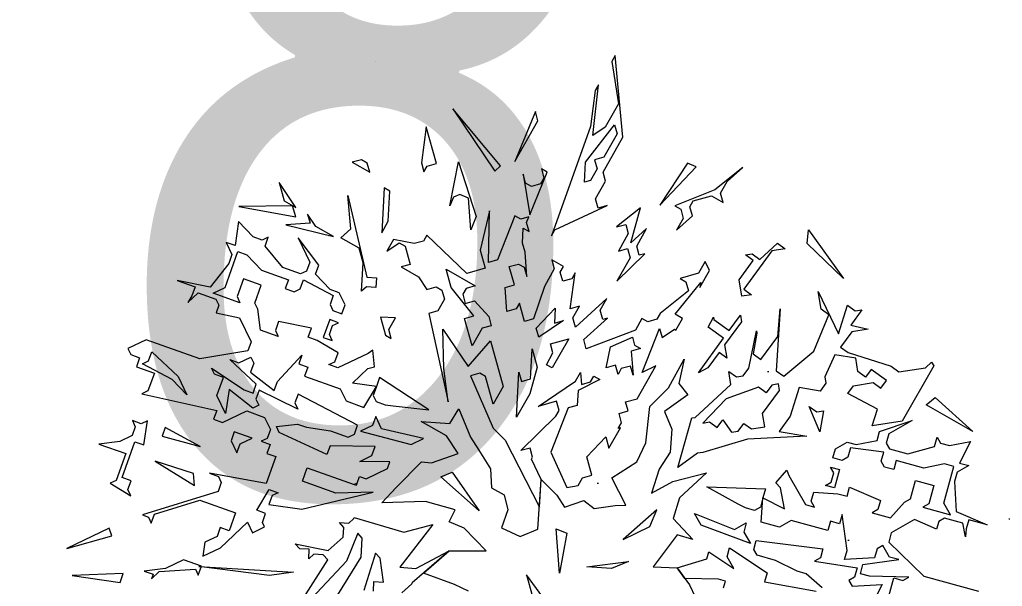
# Model space of a CAD drawing. Header units: millimetres. Extents: x -38151500 to -28914887, y -20564105 to -20349562.
# Drawn here: x -32291622 to -32290412, y -20502552 to -20501854 of the extents above; entities that cross this region are included whole.
import ezdxf
from ezdxf.xclip import XClip

# ---------------------------------------------------------------- set-up
doc = ezdxf.new("R2010")
doc.units = ezdxf.units.MM
doc.header["$MEASUREMENT"] = 0
doc.header["$XCLIPFRAME"] = 0
doc.layers.add('!!! ПОДОСНОВА', color=7, linetype='Continuous')
for name, color, linetype, lineweight in [('Новый_ГП_озеленение_газон_Ном._пера__74', 74, 'Continuous', 20), ('Новый_ГП_озеленение_кустарники_Ном._пера__10', 75, 'Continuous', 5), ('Чертеж_1_Новофедоровское_снт 28_07$0$tp_отметки_новые_Ном._пера__253', 252, 'Continuous', 18)]:
    doc.layers.add(name, color=color, linetype=linetype, lineweight=lineweight)
doc.styles.add('РЎР“Р•РќР•Р\xa0РР\xa0_РЎРўРР›Р¬_1', font='arial.ttf', dxfattribs={"width": 0.75})
pattern_1 = [(37.5, (5813926.6, -7295.8), (-24.0004694, 734.119856), [0, -579.12, 0, -647.7, 0, -619.125]), (7.5, (5813926.6, -7295.8), (674.284925, 1075.23765), [0, -312.42, 0, -521.97, 0, -200.025]), (327.5, (5813458, -7295.8), (1186.488555, 2.155777), [0, -190.5, 0, -685.8, 0, -895.35]), (317.5, (5813458, -7295.8), (1145.334679, 334.393985), [0, -95.25, 0, -449.58, 0, -514.35])]

# ---------------------------------------------------------------- blocks, each defined once
blk = doc.blocks.new('Чертеж_5_1', base_point=(5813926.6, -7295.8))
at = {"layer": 'Чертеж_1_Новофедоровское_снт 28_07$0$tp_отметки_новые_Ном._пера__253', "color": 252, "linetype": 'Continuous', "lineweight": 18, "insert": (-32294114.7, -20502450.9), "char_height": 999.996, "attachment_point": 7, "style": 'РЎР“Р•РќР•Р\xa0РР\xa0_РЎРўРР›Р¬_1'}
blk.add_mtext('\\A1;{\\pql;\\fArial|b0|i1|c204|p0;\\W0.750000;191.78}', dxfattribs=at)

msp = doc.modelspace()

# ---------------------------------------------------------------- hatches: boundary and pattern name
at = {"layer": 'Новый_ГП_озеленение_газон_Ном._пера__74', "linetype": 'Continuous', "lineweight": 20}
h = msp.add_hatch(dxfattribs=at)
h.set_pattern_fill('AR_SAND_0003', color=74, style=0, pattern_type=2)
h.set_pattern_definition(pattern_1)
h.paths.add_polyline_path([(-32293694.96, -20504663.52), (-32291903.63, -20505783.03), (-32281275.83, -20488776.26), (-32284827.17, -20486556.57), (-32286924.7, -20489954.85), (-32285213.47, -20491075.66)])
h = msp.add_hatch(dxfattribs=at)
h.set_pattern_fill('AR_SAND_0003', color=74, style=0, pattern_type=2)
h.set_pattern_definition(pattern_1)
h.paths.add_polyline_path([(-32295187.89, -20507055.27), (-32295891.42, -20508182.38), (-32271650.86, -20523609.99), (-32271472.77, -20523318.57), (-32262368.35, -20510904.18), (-32264459.18, -20509597.51, -0.3182453), (-32269283.52, -20512515.76, -0.0136448), (-32271797.63, -20512471.26, 0.258872), (-32276124, -20514421.77, -0.3493763), (-32282189.52, -20515267.92, -0.1724048), (-32287351.04, -20507894.33, -0.0780291), (-32287587.46, -20504732.63, -0.2668386), (-32285174.3, -20501040.41, -0.0041241), (-32283066.91, -20500287.26, 0.3045295), (-32282279.76, -20499281.03, -0.0082483), (-32282381.92, -20498396.73), (-32285061.68, -20496722.07), (-32291058.51, -20506317.62), (-32290179.38, -20506867.03), (-32291662.99, -20509241.3)])

# ---------------------------------------------------------------- linework, layer by layer
at = {"layer": 'Новый_ГП_озеленение_кустарники_Ном._пера__10', "color": 75, "linetype": 'Continuous', "lineweight": 5}
for p, q in [((-32290888.64, -20501898), (-32290892.72, -20501905.19)), ((-32290892.72, -20501905.19), (-32290884.31, -20501957.49)), ((-32290879.01, -20501998.51), (-32290888.64, -20501898)), ((-32290913.1, -20501941.19), (-32290919.08, -20501985.33)), ((-32290915.96, -20501996.6), (-32290909.02, -20501933.99)), ((-32290909.02, -20501933.99), (-32290913.1, -20501941.19)), ((-32291029.8, -20502033.91), (-32291088.52, -20501963.51)), ((-32291088.52, -20501963.51), (-32291036.91, -20502040.26)), ((-32290884.31, -20501957.49), (-32290900.61, -20501986.28)), ((-32290986.8, -20501967), (-32291012.21, -20502028.66)), ((-32291012.21, -20502028.66), (-32290983.68, -20501978.27)), ((-32290983.68, -20501978.27), (-32290986.8, -20501967)), ((-32291121.14, -20501985.99), (-32291127.12, -20502030.14)), ((-32291108.65, -20502031.09), (-32291121.14, -20501985.99)), ((-32290919.08, -20501985.33), (-32290966.78, -20502119.93)), ((-32290925.07, -20502029.47), (-32290889.34, -20501983.16)), ((-32290900.61, -20501986.28), (-32290915.96, -20501996.6)), ((-32290889.34, -20501983.16), (-32290886.21, -20501994.43)), ((-32290903.47, -20502041.7), (-32290879.01, -20501998.51)), ((-32290886.21, -20501994.43), (-32290902.52, -20502023.23)), ((-32291201.01, -20502026.32), (-32291212.28, -20502029.44)), ((-32291193.81, -20502030.4), (-32291201.01, -20502026.32)), ((-32290902.52, -20502023.23), (-32290913.79, -20502026.35)), ((-32290913.79, -20502026.35), (-32290910.67, -20502037.62)), ((-32291212.28, -20502029.44), (-32291190.69, -20502041.67)), ((-32291190.69, -20502041.67), (-32291193.81, -20502030.4)), ((-32291127.12, -20502030.14), (-32291124, -20502041.41)), ((-32291124, -20502041.41), (-32291119.92, -20502034.21)), ((-32291119.92, -20502034.21), (-32291108.65, -20502031.09)), ((-32291091.95, -20502083.13), (-32291081.29, -20502028.77)), ((-32291081.29, -20502028.77), (-32291059.5, -20502096.5)), ((-32291036.91, -20502040.26), (-32291029.8, -20502033.91)), ((-32290972.14, -20502041.84), (-32290979.34, -20502037.77)), ((-32290979.34, -20502037.77), (-32290976.22, -20502049.04)), ((-32290926.34, -20502054.1), (-32290925.07, -20502029.47)), ((-32290910.67, -20502037.62), (-32290918.82, -20502052.02)), ((-32290799.3, -20502030.39), (-32290833.47, -20502082.34)), ((-32290833.47, -20502082.34), (-32290788.76, -20502035.09)), ((-32290788.76, -20502035.09), (-32290799.3, -20502030.39)), ((-32290731.05, -20502035.77), (-32290765.82, -20502063.61)), ((-32290750.47, -20502053.29), (-32290731.05, -20502035.77)), ((-32290998.77, -20502055.29), (-32291001.89, -20502044.01)), ((-32291001.89, -20502044.01), (-32290993.79, -20502094.37)), ((-32290993.79, -20502094.37), (-32290972.14, -20502041.84)), ((-32290976.22, -20502049.04), (-32290980.29, -20502056.24)), ((-32290900.35, -20502052.97), (-32290903.47, -20502041.7)), ((-32291281.84, -20502085.12), (-32291302.48, -20502054.42)), ((-32291302.48, -20502054.42), (-32291296.23, -20502076.97)), ((-32291173.17, -20502061.1), (-32291176.03, -20502116.52)), ((-32291165.97, -20502065.17), (-32291173.17, -20502061.1)), ((-32290991.57, -20502059.36), (-32290998.77, -20502055.29)), ((-32290980.29, -20502056.24), (-32290991.57, -20502059.36)), ((-32290918.82, -20502052.02), (-32290926.34, -20502054.1)), ((-32290912.58, -20502074.57), (-32290900.35, -20502052.97)), ((-32290758.62, -20502067.68), (-32290750.47, -20502053.29)), ((-32291214.18, -20502111.47), (-32291217.61, -20502070.25)), ((-32291217.61, -20502070.25), (-32291194.25, -20502171.23)), ((-32291167.88, -20502102.12), (-32291165.97, -20502065.17)), ((-32291087.49, -20502072.31), (-32291091.95, -20502083.13)), ((-32291079.85, -20502069.13), (-32291087.49, -20502072.31)), ((-32291069.04, -20502073.59), (-32291079.85, -20502069.13)), ((-32291066.19, -20502112.72), (-32291069.04, -20502073.59)), ((-32290909.45, -20502085.84), (-32290912.58, -20502074.57)), ((-32290765.82, -20502063.61), (-32290815, -20502083.3)), ((-32290792.45, -20502077.05), (-32290769.9, -20502070.81)), ((-32290769.9, -20502070.81), (-32290755.5, -20502078.96)), ((-32290755.5, -20502078.96), (-32290758.62, -20502067.68)), ((-32291285.88, -20502083.21), (-32291351.97, -20502084.1)), ((-32291351.97, -20502084.1), (-32291281.92, -20502096.63)), ((-32291296.23, -20502076.97), (-32291281.84, -20502085.12)), ((-32291281.92, -20502096.63), (-32291285.88, -20502083.21)), ((-32290962.7, -20502112.73), (-32290898.18, -20502082.72)), ((-32290898.18, -20502082.72), (-32290909.45, -20502085.84)), ((-32290857.29, -20502085.67), (-32290886.72, -20502109.23)), ((-32290869.2, -20502128.65), (-32290857.29, -20502085.67)), ((-32290815, -20502083.3), (-32290807.8, -20502087.37)), ((-32290807.8, -20502087.37), (-32290804.67, -20502098.65)), ((-32290796.52, -20502084.25), (-32290792.45, -20502077.05)), ((-32290793.4, -20502095.52), (-32290796.52, -20502084.25)), ((-32291257.12, -20502108.62), (-32291267.44, -20502093.27)), ((-32291267.44, -20502093.27), (-32291264.32, -20502104.55)), ((-32291059.5, -20502096.5), (-32291066.19, -20502112.72)), ((-32291043.2, -20502089.23), (-32291054.88, -20502137.59)), ((-32291044.56, -20502152.94), (-32291043.2, -20502089.23)), ((-32291011.95, -20502095.35), (-32291033.28, -20502149.82)), ((-32291004.75, -20502099.43), (-32291011.95, -20502095.35)), ((-32290994.73, -20502096.65), (-32291004.75, -20502099.43)), ((-32290997.55, -20502103.5), (-32290994.73, -20502096.65)), ((-32290812.83, -20502113.04), (-32290793.4, -20502095.52)), ((-32290804.67, -20502098.65), (-32290812.83, -20502113.04)), ((-32291352.34, -20502102.6), (-32291356.65, -20502132.11)), ((-32291334.23, -20502121.47), (-32291352.34, -20502102.6)), ((-32291264.32, -20502104.55), (-32291294.06, -20502106.72)), ((-32291294.06, -20502106.72), (-32291235.52, -20502120.85)), ((-32291235.52, -20502120.85), (-32291257.12, -20502108.62)), ((-32291226.54, -20502122.46), (-32291214.18, -20502111.47)), ((-32291176.03, -20502116.52), (-32291167.88, -20502102.12)), ((-32291002.58, -20502129.18), (-32291001.63, -20502110.7)), ((-32291001.63, -20502110.7), (-32290994.43, -20502114.78)), ((-32290994.43, -20502114.78), (-32290997.55, -20502103.5)), ((-32290886.72, -20502109.23), (-32290875.44, -20502106.11)), ((-32290875.44, -20502106.11), (-32290872.32, -20502117.38)), ((-32290849.77, -20502111.13), (-32290869.2, -20502128.65)), ((-32290862, -20502132.73), (-32290849.77, -20502111.13)), ((-32291323.21, -20502125.39), (-32291334.23, -20502121.47)), ((-32291315.73, -20502121.84), (-32291323.21, -20502125.39)), ((-32291319.66, -20502132.86), (-32291315.73, -20502121.84)), ((-32291253.54, -20502156.41), (-32291278.75, -20502122.6)), ((-32291278.75, -20502122.6), (-32291264.56, -20502152.49)), ((-32291203.87, -20502135.51), (-32291226.54, -20502122.46)), ((-32291120.61, -20502119.38), (-32291124.69, -20502126.58)), ((-32291071.18, -20502166.38), (-32291120.61, -20502119.38)), ((-32290966.78, -20502119.93), (-32290962.7, -20502112.73)), ((-32290872.32, -20502117.38), (-32290884.55, -20502138.97)), ((-32290651.9, -20502129.59), (-32290650.38, -20502112.6)), ((-32290650.38, -20502112.6), (-32290607.42, -20502172.84)), ((-32291356.65, -20502132.11), (-32291367.67, -20502128.18)), ((-32291367.67, -20502128.18), (-32291360.57, -20502143.13)), ((-32291298, -20502159.21), (-32291319.66, -20502132.86)), ((-32291199.06, -20502153.37), (-32291203.87, -20502135.51)), ((-32291161.64, -20502124.67), (-32291169.79, -20502139.06)), ((-32291169.79, -20502139.06), (-32291154.44, -20502128.74)), ((-32291135.96, -20502129.7), (-32291161.64, -20502124.67)), ((-32291154.44, -20502128.74), (-32291147.24, -20502132.82)), ((-32291147.24, -20502132.82), (-32291140.99, -20502155.37)), ((-32291124.69, -20502126.58), (-32291135.96, -20502129.7)), ((-32290999.46, -20502140.45), (-32291002.58, -20502129.18)), ((-32290884.55, -20502138.97), (-32290873.27, -20502135.85)), ((-32290873.27, -20502135.85), (-32290870.15, -20502147.13)), ((-32290858.88, -20502144), (-32290862, -20502132.73)), ((-32290710.45, -20502149.29), (-32290688.51, -20502129.1)), ((-32290679.05, -20502135.98), (-32290695.39, -20502138.55)), ((-32290688.51, -20502129.1), (-32290679.05, -20502135.98)), ((-32290607.42, -20502172.84), (-32290651.9, -20502129.59)), ((-32291368.8, -20502183.66), (-32291353.1, -20502139.58)), ((-32291360.57, -20502143.13), (-32291364.5, -20502154.15)), ((-32291353.1, -20502139.58), (-32291342.08, -20502143.51)), ((-32291342.08, -20502143.51), (-32291323.96, -20502162.38)), ((-32291054.88, -20502137.59), (-32291048.63, -20502160.14)), ((-32290997.29, -20502170.2), (-32290999.46, -20502140.45)), ((-32290886.46, -20502175.92), (-32290852.11, -20502142.13)), ((-32290870.15, -20502147.13), (-32290886.46, -20502175.92)), ((-32290852.11, -20502142.13), (-32290858.88, -20502144)), ((-32290695.39, -20502138.55), (-32290729.83, -20502185.83)), ((-32290728.08, -20502143.69), (-32290719.91, -20502142.41)), ((-32290718.63, -20502150.58), (-32290728.08, -20502143.69)), ((-32290719.91, -20502142.41), (-32290710.45, -20502149.29)), ((-32291364.5, -20502154.15), (-32291387.29, -20502183.29)), ((-32291275.95, -20502167.06), (-32291298, -20502159.21)), ((-32291264.56, -20502152.49), (-32291268.48, -20502163.51)), ((-32291257.46, -20502167.44), (-32291253.54, -20502156.41)), ((-32291201.12, -20502188.41), (-32291199.06, -20502153.37)), ((-32291140.99, -20502155.37), (-32291152.27, -20502158.49)), ((-32291152.27, -20502158.49), (-32291130.67, -20502170.72)), ((-32291048.63, -20502160.14), (-32291071.18, -20502166.38)), ((-32291033.28, -20502149.82), (-32291044.56, -20502152.94)), ((-32291018.89, -20502157.97), (-32291007.61, -20502154.85)), ((-32291012.64, -20502180.52), (-32291018.89, -20502157.97)), ((-32291007.61, -20502154.85), (-32291000.41, -20502158.92)), ((-32291000.41, -20502158.92), (-32290997.29, -20502170.2)), ((-32290952.19, -20502157.71), (-32290966.59, -20502149.56)), ((-32290966.59, -20502149.56), (-32290963.47, -20502160.83)), ((-32290956.27, -20502164.91), (-32290952.19, -20502157.71)), ((-32290777.79, -20502151.89), (-32290785.94, -20502166.29)), ((-32290772.19, -20502162.99), (-32290777.79, -20502151.89)), ((-32290735.84, -20502174.22), (-32290718.63, -20502150.58)), ((-32291323.96, -20502162.38), (-32291290.9, -20502174.15)), ((-32291268.48, -20502163.51), (-32291275.95, -20502167.06)), ((-32291239.35, -20502186.31), (-32291257.46, -20502167.44)), ((-32291194.25, -20502171.23), (-32291182.57, -20502171.92)), ((-32291182.57, -20502171.92), (-32291183.26, -20502183.6)), ((-32291130.67, -20502170.72), (-32291120.35, -20502186.07)), ((-32291090.61, -20502183.9), (-32291096.85, -20502161.35)), ((-32291096.85, -20502161.35), (-32291060.86, -20502181.73)), ((-32290963.47, -20502160.83), (-32290975.7, -20502182.42)), ((-32290953.15, -20502176.18), (-32290956.27, -20502164.91)), ((-32290943.78, -20502210), (-32290937.8, -20502165.86)), ((-32290937.8, -20502165.86), (-32290941.87, -20502173.06)), ((-32290785.94, -20502166.29), (-32290808.49, -20502172.54)), ((-32290784.08, -20502183.98), (-32290772.19, -20502162.99)), ((-32291387.29, -20502183.29), (-32291427.83, -20502175.06)), ((-32291427.83, -20502175.06), (-32291405.78, -20502182.91)), ((-32291405.78, -20502182.91), (-32291409.71, -20502193.93)), ((-32291383.74, -20502190.76), (-32291368.8, -20502183.66)), ((-32291346.38, -20502173.02), (-32291354.23, -20502195.06)), ((-32291324.34, -20502180.87), (-32291346.38, -20502173.02)), ((-32291332.19, -20502202.91), (-32291324.34, -20502180.87)), ((-32291290.9, -20502174.15), (-32291294.83, -20502185.17)), ((-32291276.33, -20502185.55), (-32291272.41, -20502174.53)), ((-32291272.41, -20502174.53), (-32291235.8, -20502193.78)), ((-32291194.94, -20502182.91), (-32291201.12, -20502188.41)), ((-32291183.26, -20502183.6), (-32291194.94, -20502182.91)), ((-32291120.35, -20502186.07), (-32291109.08, -20502182.95)), ((-32291109.08, -20502182.95), (-32291101.88, -20502187.02)), ((-32291062.77, -20502218.68), (-32291090.61, -20502183.9)), ((-32291060.86, -20502181.73), (-32291072.13, -20502184.85)), ((-32291023.91, -20502183.64), (-32291012.64, -20502180.52)), ((-32291021.75, -20502213.39), (-32291023.91, -20502183.64)), ((-32290975.7, -20502182.42), (-32290988.88, -20502222.49)), ((-32290941.87, -20502173.06), (-32290953.15, -20502176.18)), ((-32290814.47, -20502216.68), (-32290782.82, -20502177.57)), ((-32290808.49, -20502172.54), (-32290801.29, -20502176.61)), ((-32290801.29, -20502176.61), (-32290798.17, -20502187.89)), ((-32290782.82, -20502177.57), (-32290784.08, -20502183.98)), ((-32290732.63, -20502194.65), (-32290735.84, -20502174.22)), ((-32291414.82, -20502202.46), (-32291402.24, -20502190.38)), ((-32291409.71, -20502193.93), (-32291414.82, -20502202.46)), ((-32291402.24, -20502190.38), (-32291380.2, -20502198.23)), ((-32291350.68, -20502202.53), (-32291383.74, -20502190.76)), ((-32291354.23, -20502195.06), (-32291350.68, -20502202.53)), ((-32291294.83, -20502185.17), (-32291283.8, -20502189.1)), ((-32291283.8, -20502189.1), (-32291276.33, -20502185.55)), ((-32291235.8, -20502193.78), (-32291239.72, -20502204.8)), ((-32291228.33, -20502190.23), (-32291239.35, -20502186.31)), ((-32291221.23, -20502205.18), (-32291228.33, -20502190.23)), ((-32291101.88, -20502187.02), (-32291098.76, -20502198.3)), ((-32291072.13, -20502184.85), (-32291076.21, -20502192.05)), ((-32291076.21, -20502192.05), (-32291073.09, -20502203.33)), ((-32290798.17, -20502187.89), (-32290832.95, -20502215.73)), ((-32290720.38, -20502192.72), (-32290732.63, -20502194.65)), ((-32290729.83, -20502185.83), (-32290720.38, -20502192.72)), ((-32290634.97, -20502210.67), (-32290638.4, -20502188.87)), ((-32290638.4, -20502188.87), (-32290613.49, -20502240.78)), ((-32291380.2, -20502198.23), (-32291376.65, -20502205.71)), ((-32291376.65, -20502205.71), (-32291380.01, -20502215.15)), ((-32291328.64, -20502210.38), (-32291332.19, -20502202.91)), ((-32291239.72, -20502204.8), (-32291236.18, -20502212.27)), ((-32291225.15, -20502216.2), (-32291221.23, -20502205.18)), ((-32291098.76, -20502198.3), (-32291106.91, -20502212.69)), ((-32291073.09, -20502203.33), (-32291061.81, -20502200.2)), ((-32291061.81, -20502200.2), (-32291044.29, -20502219.63)), ((-32291006.4, -20502203.07), (-32291010.47, -20502210.26)), ((-32291000.15, -20502225.61), (-32291006.4, -20502203.07)), ((-32290932.51, -20502206.88), (-32290943.78, -20502210)), ((-32290940.66, -20502221.28), (-32290932.51, -20502206.88)), ((-32290898.68, -20502197.51), (-32290937.54, -20502232.55)), ((-32290906.84, -20502211.91), (-32290898.68, -20502197.51)), ((-32290613.49, -20502240.78), (-32290602.29, -20502205.53)), ((-32290602.29, -20502205.53), (-32290592.83, -20502212.42)), ((-32291380.01, -20502215.15), (-32291351.06, -20502221.03)), ((-32291325.47, -20502236.35), (-32291328.64, -20502210.38)), ((-32291236.18, -20502212.27), (-32291225.15, -20502216.2)), ((-32291159.21, -20502221.11), (-32291177.68, -20502220.15)), ((-32291177.68, -20502220.15), (-32291171.43, -20502242.7)), ((-32291106.91, -20502212.69), (-32291118.18, -20502215.82)), ((-32291118.18, -20502215.82), (-32291094.16, -20502324.48)), ((-32291074.04, -20502221.8), (-32291062.77, -20502218.68)), ((-32291044.29, -20502219.63), (-32291041.17, -20502230.9)), ((-32291010.47, -20502210.26), (-32291021.75, -20502213.39)), ((-32290985.76, -20502233.77), (-32290962.25, -20502209.05)), ((-32290962.25, -20502209.05), (-32290963.21, -20502227.52)), ((-32290903.71, -20502223.18), (-32290906.84, -20502211.91)), ((-32290832.95, -20502215.73), (-32290837.02, -20502222.92)), ((-32290805.48, -20502221.77), (-32290814.47, -20502216.68)), ((-32290773.9, -20502232.49), (-32290767.44, -20502220.32)), ((-32290767.44, -20502220.32), (-32290767.01, -20502223.04)), ((-32290748.1, -20502236.81), (-32290734.32, -20502217.9)), ((-32290734.32, -20502217.9), (-32290733.04, -20502226.07)), ((-32290685.29, -20502210.2), (-32290690.08, -20502286.31)), ((-32290688.33, -20502244.17), (-32290685.29, -20502210.2)), ((-32290643.61, -20502262.26), (-32290625.52, -20502217.55)), ((-32290625.52, -20502217.55), (-32290634.97, -20502210.67)), ((-32290584.66, -20502211.13), (-32290598.43, -20502230.04)), ((-32290592.83, -20502212.42), (-32290584.66, -20502211.13)), ((-32291351.06, -20502221.03), (-32291336.87, -20502250.92)), ((-32291303.05, -20502225.71), (-32291306.98, -20502236.73)), ((-32291262.52, -20502233.94), (-32291303.05, -20502225.71)), ((-32291240.1, -20502223.29), (-32291247.95, -20502245.33)), ((-32291240.48, -20502241.79), (-32291236.55, -20502230.76)), ((-32291229.08, -20502227.22), (-32291240.1, -20502223.29)), ((-32291236.55, -20502230.76), (-32291229.08, -20502227.22)), ((-32291167.36, -20502235.5), (-32291159.21, -20502221.11)), ((-32291064.68, -20502255.62), (-32291074.04, -20502221.8)), ((-32291041.17, -20502230.9), (-32291052.45, -20502234.03)), ((-32290988.88, -20502222.49), (-32291000.15, -20502225.61)), ((-32290951.93, -20502224.4), (-32290982.63, -20502245.04)), ((-32290963.21, -20502227.52), (-32290951.93, -20502224.4)), ((-32290937.54, -20502232.55), (-32290940.66, -20502221.28)), ((-32290927.22, -20502247.9), (-32290898.08, -20502221.62)), ((-32290898.08, -20502221.62), (-32290903.71, -20502223.18)), ((-32290855.49, -20502221.97), (-32290863.65, -20502236.37)), ((-32290848.3, -20502226.05), (-32290855.49, -20502221.97)), ((-32290837.02, -20502222.92), (-32290848.3, -20502226.05)), ((-32290813.63, -20502236.17), (-32290805.48, -20502221.77)), ((-32290754.98, -20502246.27), (-32290773.9, -20502232.49)), ((-32290767.01, -20502223.04), (-32290748.1, -20502236.81)), ((-32290733.04, -20502226.07), (-32290753.7, -20502254.44)), ((-32290598.43, -20502230.04), (-32290576.72, -20502235.01)), ((-32291303.43, -20502244.2), (-32291325.47, -20502236.35)), ((-32291306.98, -20502236.73), (-32291303.43, -20502244.2)), ((-32291266.44, -20502244.96), (-32291262.52, -20502233.94)), ((-32291255.42, -20502248.88), (-32291266.44, -20502244.96)), ((-32291236.93, -20502249.26), (-32291240.48, -20502241.79)), ((-32291171.43, -20502242.7), (-32291164.24, -20502246.78)), ((-32291164.24, -20502246.78), (-32291167.36, -20502235.5)), ((-32291099.45, -20502283.46), (-32291100.67, -20502235.24)), ((-32291100.67, -20502235.24), (-32291069.7, -20502281.29)), ((-32291052.45, -20502234.03), (-32291064.68, -20502255.62)), ((-32290982.63, -20502245.04), (-32290985.76, -20502233.77)), ((-32290863.65, -20502236.37), (-32290924.09, -20502259.18)), ((-32290855.23, -20502288.66), (-32290833.9, -20502234.2)), ((-32290833.9, -20502234.2), (-32290830.78, -20502245.47)), ((-32290830.78, -20502245.47), (-32290815.43, -20502235.15)), ((-32290815.43, -20502235.15), (-32290813.63, -20502236.17)), ((-32290724.05, -20502283.28), (-32290714.55, -20502237.13)), ((-32290714.13, -20502239.85), (-32290718.44, -20502265.65)), ((-32290714.55, -20502237.13), (-32290714.13, -20502239.85)), ((-32290708.99, -20502272.54), (-32290688.33, -20502244.17)), ((-32290597.15, -20502238.22), (-32290610.93, -20502257.13)), ((-32290576.72, -20502235.01), (-32290597.15, -20502238.22)), ((-32291466.32, -20502248.28), (-32291488.74, -20502258.92)), ((-32291400.2, -20502271.83), (-32291466.32, -20502248.28)), ((-32291336.87, -20502250.92), (-32291340.79, -20502261.94)), ((-32291229.83, -20502264.2), (-32291255.42, -20502248.88)), ((-32291247.95, -20502245.33), (-32291236.93, -20502249.26)), ((-32291069.7, -20502281.29), (-32291042.13, -20502249.38)), ((-32291042.13, -20502249.38), (-32291026.52, -20502305.75)), ((-32290968.24, -20502253.19), (-32290945.69, -20502246.95)), ((-32290965.11, -20502264.47), (-32290968.24, -20502253.19)), ((-32290945.69, -20502246.95), (-32290966.07, -20502282.94)), ((-32290924.09, -20502259.18), (-32290927.22, -20502247.9)), ((-32290899.38, -20502282.68), (-32290894.35, -20502257.01)), ((-32290894.35, -20502257.01), (-32290867.28, -20502245.17)), ((-32290867.28, -20502245.17), (-32290864.6, -20502254.84)), ((-32290864.6, -20502254.84), (-32290857.4, -20502258.91)), ((-32290785.98, -20502288.82), (-32290754.98, -20502246.27)), ((-32290753.7, -20502254.44), (-32290751.13, -20502270.79)), ((-32291488.74, -20502258.92), (-32291485.19, -20502266.39)), ((-32291485.19, -20502266.39), (-32291474.17, -20502270.32)), ((-32291463.15, -20502274.24), (-32291459.23, -20502263.22)), ((-32291459.23, -20502263.22), (-32291426.54, -20502293.49)), ((-32291340.79, -20502261.94), (-32291400.2, -20502271.83)), ((-32291304.56, -20502299.68), (-32291274.29, -20502267)), ((-32291274.29, -20502267), (-32291278.22, -20502278.02)), ((-32291233.76, -20502275.22), (-32291229.83, -20502264.2)), ((-32291192.85, -20502264.96), (-32291230.21, -20502282.7)), ((-32291187.06, -20502261), (-32291192.85, -20502264.96)), ((-32291184.96, -20502281.56), (-32291187.06, -20502261)), ((-32290992.69, -20502296.38), (-32290990.79, -20502259.44)), ((-32290990.79, -20502259.44), (-32290984.54, -20502281.98)), ((-32290973.27, -20502278.86), (-32290965.11, -20502264.47)), ((-32290857.4, -20502258.91), (-32290868.68, -20502262.04)), ((-32290868.68, -20502262.04), (-32290866.51, -20502291.78)), ((-32290760.59, -20502263.9), (-32290774.36, -20502282.81)), ((-32290751.13, -20502270.79), (-32290760.59, -20502263.9)), ((-32290718.44, -20502265.65), (-32290708.99, -20502272.54)), ((-32290680.62, -20502293.2), (-32290643.61, -20502262.26)), ((-32290617.81, -20502266.58), (-32290630.31, -20502293.67)), ((-32290592.01, -20502270.9), (-32290617.81, -20502266.58)), ((-32290610.93, -20502257.13), (-32290601.47, -20502264.02)), ((-32290601.47, -20502264.02), (-32290548.59, -20502280.83)), ((-32291474.17, -20502270.32), (-32291478.1, -20502281.34)), ((-32291470.62, -20502277.79), (-32291463.15, -20502274.24)), ((-32291434.01, -20502297.04), (-32291470.62, -20502277.79)), ((-32291330.53, -20502302.85), (-32291363.21, -20502272.58)), ((-32291363.21, -20502272.58), (-32291352.19, -20502276.51)), ((-32291352.19, -20502276.51), (-32291337.25, -20502269.41)), ((-32291333.7, -20502276.88), (-32291337.62, -20502287.91)), ((-32291337.25, -20502269.41), (-32291333.7, -20502276.88)), ((-32291278.22, -20502278.02), (-32291267.2, -20502281.94)), ((-32291241.23, -20502278.77), (-32291233.76, -20502275.22)), ((-32291230.21, -20502282.7), (-32291241.23, -20502278.77)), ((-32290966.07, -20502282.94), (-32290973.27, -20502278.86)), ((-32290888.1, -20502279.56), (-32290899.38, -20502282.68)), ((-32290884.98, -20502290.83), (-32290888.1, -20502279.56)), ((-32290869.63, -20502280.51), (-32290880.9, -20502283.63)), ((-32290866.51, -20502291.78), (-32290869.63, -20502280.51)), ((-32290861.52, -20502320.75), (-32290838.59, -20502280.26)), ((-32290838.59, -20502280.26), (-32290855.23, -20502288.66)), ((-32290822.96, -20502307.5), (-32290803.61, -20502272.22)), ((-32290803.61, -20502272.22), (-32290809.91, -20502302.07)), ((-32290589.45, -20502287.25), (-32290592.01, -20502270.9)), ((-32290548.59, -20502280.83), (-32290539.13, -20502287.71)), ((-32290496.14, -20502280.16), (-32290535.16, -20502348.5)), ((-32290506.44, -20502282.58), (-32290499.07, -20502275.8)), ((-32290499.07, -20502275.8), (-32290496.14, -20502280.16)), ((-32291478.1, -20502281.34), (-32291456.06, -20502289.19)), ((-32291456.06, -20502289.19), (-32291463.91, -20502311.23)), ((-32291382.08, -20502290.7), (-32291385.63, -20502283.23)), ((-32291385.63, -20502283.23), (-32291345.47, -20502309.95)), ((-32291371.06, -20502294.62), (-32291382.08, -20502290.7)), ((-32291337.62, -20502287.91), (-32291308.49, -20502310.7)), ((-32291267.2, -20502281.94), (-32291271.12, -20502292.96)), ((-32291271.12, -20502292.96), (-32291227.04, -20502308.66)), ((-32291212.1, -20502301.57), (-32291193.23, -20502283.45)), ((-32291193.23, -20502283.45), (-32291184.96, -20502281.56)), ((-32291094.16, -20502324.48), (-32291099.45, -20502283.46)), ((-32291055.31, -20502289.44), (-32291066.58, -20502292.57)), ((-32291066.58, -20502292.57), (-32291038.9, -20502356.93)), ((-32291048.11, -20502293.52), (-32291055.31, -20502289.44)), ((-32291009.95, -20502343.65), (-32291007.09, -20502288.23)), ((-32291007.09, -20502288.23), (-32291003.97, -20502299.5)), ((-32290984.54, -20502281.98), (-32290993.65, -20502314.85)), ((-32290937.28, -20502299.24), (-32290931.16, -20502288.45)), ((-32290931.16, -20502288.45), (-32290930.08, -20502303.32)), ((-32290918.8, -20502300.2), (-32290914.73, -20502293)), ((-32290914.73, -20502293), (-32290907.53, -20502297.07)), ((-32290880.9, -20502283.63), (-32290884.98, -20502290.83)), ((-32290774.36, -20502282.81), (-32290785.98, -20502288.82)), ((-32290746, -20502303.47), (-32290748.56, -20502287.13)), ((-32290748.56, -20502287.13), (-32290739.11, -20502294.02)), ((-32290739.11, -20502294.02), (-32290730.94, -20502292.73)), ((-32290730.94, -20502292.73), (-32290724.05, -20502283.28)), ((-32290690.08, -20502286.31), (-32290680.62, -20502293.2)), ((-32290579.99, -20502294.14), (-32290589.45, -20502287.25)), ((-32290573.1, -20502284.68), (-32290579.99, -20502294.14)), ((-32290554.19, -20502298.45), (-32290573.1, -20502284.68)), ((-32290539.13, -20502287.71), (-32290506.44, -20502282.58)), ((-32291415.9, -20502315.91), (-32291434.01, -20502297.04)), ((-32291426.54, -20502293.49), (-32291415.9, -20502315.91)), ((-32291378.91, -20502316.66), (-32291371.06, -20502294.62)), ((-32291334.45, -20502313.87), (-32291330.53, -20502302.85)), ((-32291308.49, -20502310.7), (-32291304.56, -20502299.68)), ((-32291182.58, -20502305.87), (-32291212.1, -20502301.57)), ((-32291178.66, -20502294.85), (-32291182.58, -20502305.87)), ((-32291118.12, -20502334.43), (-32291178.66, -20502294.85)), ((-32291038.74, -20502327.34), (-32291048.11, -20502293.52)), ((-32291003.97, -20502299.5), (-32290992.69, -20502296.38)), ((-32290983.33, -20502330.2), (-32290937.28, -20502299.24)), ((-32290907.53, -20502297.07), (-32290934.15, -20502310.52)), ((-32290930.08, -20502303.32), (-32290918.8, -20502300.2)), ((-32290809.91, -20502302.07), (-32290798.91, -20502316.21)), ((-32290789.89, -20502343.87), (-32290746, -20502303.47)), ((-32290695.68, -20502303.94), (-32290702.57, -20502313.4)), ((-32290687.51, -20502302.66), (-32290695.68, -20502303.94)), ((-32290686.22, -20502310.83), (-32290687.51, -20502302.66)), ((-32290629.02, -20502301.84), (-32290635.91, -20502311.3)), ((-32290630.31, -20502293.67), (-32290629.02, -20502301.84)), ((-32290601.94, -20502314.33), (-32290595.05, -20502304.88)), ((-32290595.05, -20502304.88), (-32290570.53, -20502301.02)), ((-32290570.53, -20502301.02), (-32290561.08, -20502307.91)), ((-32290561.08, -20502307.91), (-32290554.19, -20502298.45)), ((-32291463.91, -20502311.23), (-32291471.38, -20502314.78)), ((-32291471.38, -20502314.78), (-32291379.29, -20502335.16)), ((-32291368.27, -20502339.08), (-32291378.91, -20502316.66)), ((-32291363.97, -20502309.57), (-32291368.27, -20502339.08)), ((-32291334.83, -20502332.36), (-32291363.97, -20502309.57)), ((-32291345.47, -20502309.95), (-32291334.45, -20502313.87)), ((-32291326.98, -20502310.32), (-32291330.91, -20502321.34)), ((-32291279.35, -20502333.5), (-32291326.98, -20502310.32)), ((-32291278.97, -20502315), (-32291282.9, -20502326.02)), ((-32291205.76, -20502353.5), (-32291278.97, -20502315)), ((-32291227.04, -20502308.66), (-32291219.95, -20502323.61)), ((-32291197.91, -20502331.46), (-32291182.58, -20502305.87)), ((-32291182.58, -20502305.87), (-32291186.51, -20502316.89)), ((-32291186.51, -20502316.89), (-32291182.96, -20502324.36)), ((-32291026.52, -20502305.75), (-32291038.74, -20502327.34)), ((-32290993.65, -20502314.85), (-32291009.95, -20502343.65)), ((-32290934.15, -20502310.52), (-32290935.11, -20502328.99)), ((-32290845.69, -20502330.57), (-32290822.96, -20502307.5)), ((-32290798.91, -20502316.21), (-32290827.8, -20502336.74)), ((-32290712.02, -20502306.51), (-32290751.6, -20502321.1)), ((-32290702.57, -20502313.4), (-32290712.02, -20502306.51)), ((-32290706.89, -20502339.2), (-32290686.22, -20502310.83)), ((-32290661.71, -20502306.98), (-32290672.92, -20502342.23)), ((-32290635.91, -20502311.3), (-32290661.71, -20502306.98)), ((-32290565.4, -20502333.71), (-32290601.94, -20502314.33)), ((-32291327.36, -20502328.82), (-32291334.83, -20502332.36)), ((-32291330.91, -20502321.34), (-32291327.36, -20502328.82)), ((-32291282.9, -20502326.02), (-32291279.35, -20502333.5)), ((-32291219.95, -20502323.61), (-32291197.91, -20502331.46)), ((-32291182.96, -20502324.36), (-32291171.94, -20502328.29)), ((-32291171.94, -20502328.29), (-32291162.1, -20502329.72)), ((-32291162.1, -20502329.72), (-32291118.12, -20502334.43)), ((-32290960.78, -20502323.96), (-32290983.33, -20502330.2)), ((-32290957.66, -20502335.23), (-32290960.78, -20502323.96)), ((-32290935.11, -20502328.99), (-32290946.38, -20502332.11)), ((-32290875.61, -20502324.65), (-32290861.52, -20502320.75)), ((-32290872.49, -20502335.93), (-32290875.61, -20502324.65)), ((-32290751.6, -20502321.1), (-32290780.43, -20502350.75)), ((-32290505.25, -20502328.22), (-32290494.32, -20502319.48)), ((-32290447.77, -20502361), (-32290505.25, -20502328.22)), ((-32290494.32, -20502319.48), (-32290447.77, -20502361)), ((-32291379.29, -20502335.16), (-32291383.21, -20502346.18)), ((-32291372.19, -20502350.1), (-32291342.3, -20502335.91)), ((-32291342.3, -20502335.91), (-32291320.26, -20502343.76)), ((-32291092.21, -20502351.5), (-32291081.08, -20502333.26)), ((-32291081.08, -20502333.26), (-32291066.6, -20502368.07)), ((-32290946.38, -20502332.11), (-32290967.71, -20502386.58)), ((-32290961.73, -20502342.43), (-32290957.66, -20502335.23)), ((-32290883.77, -20502339.05), (-32290872.49, -20502335.93)), ((-32290880.64, -20502350.32), (-32290883.77, -20502339.05)), ((-32290850.9, -20502375.28), (-32290845.69, -20502330.57)), ((-32290827.8, -20502336.74), (-32290818.75, -20502358.5)), ((-32290704.32, -20502355.54), (-32290706.89, -20502339.2)), ((-32290649.68, -20502330.21), (-32290640.23, -20502337.1)), ((-32290636.38, -20502361.61), (-32290649.68, -20502330.21)), ((-32290640.23, -20502337.1), (-32290632.06, -20502335.81)), ((-32290632.06, -20502335.81), (-32290636.38, -20502361.61)), ((-32290571.94, -20502354.28), (-32290565.4, -20502333.71)), ((-32291472.13, -20502351.76), (-32291483.15, -20502347.84)), ((-32291483.15, -20502347.84), (-32291479.61, -20502355.31)), ((-32291464.66, -20502348.22), (-32291472.13, -20502351.76)), ((-32291468.96, -20502377.73), (-32291464.66, -20502348.22)), ((-32291383.21, -20502346.18), (-32291372.19, -20502350.1)), ((-32291320.26, -20502343.76), (-32291313.17, -20502358.71)), ((-32291305.69, -20502355.16), (-32291279.73, -20502351.99)), ((-32291279.73, -20502351.99), (-32291268.71, -20502355.91)), ((-32291209.68, -20502364.52), (-32291205.76, -20502353.5)), ((-32291187.26, -20502353.88), (-32291202.21, -20502360.97)), ((-32291183.34, -20502342.86), (-32291187.26, -20502353.88)), ((-32291176.24, -20502357.8), (-32291183.34, -20502342.86)), ((-32291096.08, -20502366.73), (-32291127.25, -20502349.07)), ((-32291127.25, -20502349.07), (-32291092.21, -20502351.5)), ((-32291004.66, -20502384.67), (-32290961.73, -20502342.43)), ((-32290884.72, -20502357.52), (-32290880.64, -20502350.32)), ((-32290811.18, -20502405.66), (-32290793.98, -20502344.51)), ((-32290793.98, -20502344.51), (-32290789.89, -20502343.87)), ((-32290780.43, -20502350.75), (-32290772.26, -20502349.47)), ((-32290772.26, -20502349.47), (-32290762.81, -20502356.36)), ((-32290762.81, -20502356.36), (-32290755.92, -20502346.9)), ((-32290755.92, -20502346.9), (-32290745.18, -20502361.96)), ((-32290737.01, -20502360.68), (-32290730.12, -20502351.22)), ((-32290730.12, -20502351.22), (-32290720.66, -20502358.11)), ((-32290672.92, -20502342.23), (-32290686.69, -20502361.14)), ((-32290535.16, -20502348.5), (-32290571.94, -20502354.28)), ((-32290562.74, -20502361.01), (-32290522.71, -20502347.7)), ((-32290522.71, -20502347.7), (-32290551.45, -20502364.09)), ((-32291479.61, -20502355.31), (-32291483.53, -20502366.33)), ((-32291442.62, -20502356.07), (-32291446.54, -20502367.09)), ((-32291399.76, -20502379.6), (-32291442.62, -20502356.07)), ((-32291357.63, -20502361.5), (-32291361.55, -20502372.52)), ((-32291335.59, -20502369.35), (-32291357.63, -20502361.5)), ((-32291313.17, -20502358.71), (-32291317.09, -20502369.73)), ((-32291302.15, -20502362.63), (-32291305.69, -20502355.16)), ((-32291243.5, -20502389.73), (-32291302.15, -20502362.63)), ((-32291268.71, -20502355.91), (-32291239.19, -20502360.22)), ((-32291239.19, -20502360.22), (-32291217.15, -20502368.07)), ((-32291217.15, -20502368.07), (-32291209.68, -20502364.52)), ((-32291202.21, -20502360.97), (-32291139.63, -20502377.05)), ((-32291124.69, -20502369.95), (-32291176.24, -20502357.8)), ((-32291038.9, -20502356.93), (-32291023.88, -20502371.97)), ((-32290896.17, -20502381.93), (-32290881.9, -20502356.74)), ((-32290881.9, -20502356.74), (-32290884.72, -20502357.52)), ((-32290818.75, -20502358.5), (-32290820.69, -20502386.53)), ((-32290745.18, -20502361.96), (-32290737.01, -20502360.68)), ((-32290720.66, -20502358.11), (-32290704.32, -20502355.54)), ((-32290686.69, -20502361.14), (-32290652.29, -20502366.9)), ((-32290565.82, -20502372.29), (-32290562.74, -20502361.01)), ((-32290551.45, -20502364.09), (-32290554.54, -20502375.38)), ((-32291498.48, -20502373.43), (-32291524.44, -20502376.6)), ((-32291524.44, -20502376.6), (-32291491.38, -20502388.37)), ((-32291483.53, -20502366.33), (-32291498.48, -20502373.43)), ((-32291495.68, -20502417.89), (-32291479.98, -20502373.8)), ((-32291479.98, -20502373.8), (-32291468.96, -20502377.73)), ((-32291446.54, -20502367.09), (-32291399.76, -20502379.6)), ((-32291361.55, -20502372.52), (-32291354.46, -20502387.47)), ((-32291354.46, -20502387.47), (-32291350.53, -20502376.45)), ((-32291350.53, -20502376.45), (-32291335.59, -20502369.35)), ((-32291317.09, -20502369.73), (-32291324.56, -20502373.28)), ((-32291324.56, -20502373.28), (-32291313.54, -20502377.2)), ((-32291313.54, -20502377.2), (-32291317.47, -20502388.22)), ((-32291139.63, -20502377.05), (-32291124.69, -20502369.95)), ((-32291082.07, -20502388.12), (-32291096.08, -20502366.73)), ((-32291066.6, -20502368.07), (-32291056.45, -20502384.27)), ((-32291023.88, -20502371.97), (-32290981.75, -20502454.23)), ((-32290923.57, -20502392.56), (-32290900.07, -20502367.84)), ((-32290900.07, -20502367.84), (-32290896.17, -20502381.93)), ((-32290861.66, -20502398.48), (-32290850.9, -20502375.28)), ((-32290725.62, -20502370.55), (-32290780.32, -20502387.02)), ((-32290652.29, -20502366.9), (-32290725.62, -20502370.55)), ((-32290617.13, -20502382.51), (-32290602.76, -20502374.31)), ((-32290602.76, -20502374.31), (-32290591.48, -20502377.4)), ((-32290591.48, -20502377.4), (-32290565.82, -20502372.29)), ((-32290554.54, -20502375.38), (-32290550.44, -20502382.56)), ((-32290495.03, -20502379.53), (-32290491.95, -20502368.25)), ((-32290491.95, -20502368.25), (-32290487.85, -20502375.43)), ((-32290487.85, -20502375.43), (-32290476.56, -20502378.52)), ((-32290476.56, -20502378.52), (-32290450.91, -20502373.41)), ((-32290450.91, -20502373.41), (-32290464.27, -20502400.08)), ((-32291491.38, -20502388.37), (-32291503.16, -20502421.43)), ((-32291317.47, -20502388.22), (-32291306.45, -20502392.15)), ((-32291239.57, -20502378.71), (-32291243.5, -20502389.73)), ((-32291184.09, -20502379.84), (-32291239.57, -20502378.71)), ((-32291188.02, -20502390.86), (-32291184.09, -20502379.84)), ((-32291114.58, -20502399.95), (-32291082.07, -20502388.12)), ((-32291056.45, -20502384.27), (-32291041.84, -20502407.11)), ((-32290993.39, -20502381.55), (-32291004.66, -20502384.67)), ((-32290990.26, -20502392.82), (-32290993.39, -20502381.55)), ((-32290967.71, -20502386.58), (-32290948.06, -20502430)), ((-32290820.69, -20502386.53), (-32290834.11, -20502407.43)), ((-32290787.13, -20502388.09), (-32290811.18, -20502405.66)), ((-32290780.32, -20502387.02), (-32290787.13, -20502388.09)), ((-32290620.22, -20502393.79), (-32290617.13, -20502382.51)), ((-32290598.67, -20502381.5), (-32290601.75, -20502392.78)), ((-32290557.63, -20502386.66), (-32290598.67, -20502381.5)), ((-32290560.72, -20502397.95), (-32290557.63, -20502386.66)), ((-32290550.44, -20502382.56), (-32290527.87, -20502388.74)), ((-32290527.87, -20502388.74), (-32290495.03, -20502379.53)), ((-32291454.97, -20502397.59), (-32291406.52, -20502427.57)), ((-32291407.77, -20502413.12), (-32291454.97, -20502397.59)), ((-32291306.45, -20502392.15), (-32291318.22, -20502425.21)), ((-32291202.96, -20502397.96), (-32291188.02, -20502390.86)), ((-32291165.98, -20502398.71), (-32291202.96, -20502397.96)), ((-32291168.92, -20502406.98), (-32291165.98, -20502398.71)), ((-32291158.22, -20502430.03), (-32291127.15, -20502398.38)), ((-32291127.15, -20502398.38), (-32291114.58, -20502399.95)), ((-32290991.62, -20502395.22), (-32290990.26, -20502392.82)), ((-32290979.44, -20502420.41), (-32290991.62, -20502395.22)), ((-32290917.33, -20502415.11), (-32290923.57, -20502392.56)), ((-32290892.6, -20502418.16), (-32290861.66, -20502398.48)), ((-32290608.94, -20502396.88), (-32290620.22, -20502393.79)), ((-32290601.75, -20502392.78), (-32290608.94, -20502396.88)), ((-32290556.62, -20502405.13), (-32290560.72, -20502397.95)), ((-32290542.25, -20502396.94), (-32290545.33, -20502408.22)), ((-32290508.4, -20502406.2), (-32290542.25, -20502396.94)), ((-32290482.74, -20502401.09), (-32290508.4, -20502406.2)), ((-32290471.46, -20502404.18), (-32290482.74, -20502401.09)), ((-32290464.27, -20502400.08), (-32290452.99, -20502403.17)), ((-32291406.52, -20502427.57), (-32291407.77, -20502413.12)), ((-32291318.22, -20502425.21), (-32291388.27, -20502412.68)), ((-32291388.27, -20502412.68), (-32291377.25, -20502416.6)), ((-32291273.76, -20502422.42), (-32291267.88, -20502405.88)), ((-32291267.88, -20502405.88), (-32291210.02, -20502426.49)), ((-32291195.07, -20502419.4), (-32291168.92, -20502406.98)), ((-32291103.04, -20502416.89), (-32291089.33, -20502411.19)), ((-32291089.33, -20502411.19), (-32291056.05, -20502458.96)), ((-32291041.84, -20502407.11), (-32291040.64, -20502430.43)), ((-32290834.11, -20502407.43), (-32290843.91, -20502437.03)), ((-32290817.56, -20502422.66), (-32290775.99, -20502412.16)), ((-32290775.99, -20502412.16), (-32290809.11, -20502442.97)), ((-32290690.59, -20502424.4), (-32290677.1, -20502408.74)), ((-32290677.1, -20502408.74), (-32290674.62, -20502415.29)), ((-32290619.21, -20502412.26), (-32290623.31, -20502405.07)), ((-32290623.31, -20502405.07), (-32290612.03, -20502408.16)), ((-32290622.3, -20502423.54), (-32290619.21, -20502412.26)), ((-32290612.03, -20502408.16), (-32290618.2, -20502430.73)), ((-32290545.33, -20502408.22), (-32290556.62, -20502405.13)), ((-32290483.81, -20502449.31), (-32290471.46, -20502404.18)), ((-32290467.36, -20502411.36), (-32290470.45, -20502422.65)), ((-32290452.99, -20502403.17), (-32290467.36, -20502411.36)), ((-32291503.16, -20502421.43), (-32291510.63, -20502424.98)), ((-32291510.63, -20502424.98), (-32291485.04, -20502440.3)), ((-32291484.66, -20502421.81), (-32291495.68, -20502417.89)), ((-32291488.59, -20502432.83), (-32291484.66, -20502421.81)), ((-32291373.7, -20502424.08), (-32291377.63, -20502435.1)), ((-32291377.25, -20502416.6), (-32291373.7, -20502424.08)), ((-32291232.44, -20502437.13), (-32291273.76, -20502422.42)), ((-32291210.02, -20502426.49), (-32291206.28, -20502424.72)), ((-32291206.28, -20502424.72), (-32291210.02, -20502426.49)), ((-32291210.02, -20502426.49), (-32291207.26, -20502427.47)), ((-32291207.26, -20502427.47), (-32291206.28, -20502424.72)), ((-32291206.28, -20502424.72), (-32291203.34, -20502416.45)), ((-32291203.34, -20502416.45), (-32291195.07, -20502419.4)), ((-32291056.05, -20502458.96), (-32291103.04, -20502416.89)), ((-32290983.62, -20502481.57), (-32290979.44, -20502420.41)), ((-32290981.75, -20502454.23), (-32290979.44, -20502420.41)), ((-32290979.44, -20502420.41), (-32290960.28, -20502439.53)), ((-32290934.04, -20502427.83), (-32290928.6, -20502418.23)), ((-32290928.6, -20502418.23), (-32290917.33, -20502415.11)), ((-32290875.22, -20502451.76), (-32290892.6, -20502418.16)), ((-32290843.91, -20502437.03), (-32290817.56, -20502422.66)), ((-32290684.89, -20502430.67), (-32290690.59, -20502424.4)), ((-32290674.62, -20502415.29), (-32290654.13, -20502451.22)), ((-32290629.49, -20502427.64), (-32290622.3, -20502423.54)), ((-32290524.84, -20502444.15), (-32290518.67, -20502421.58)), ((-32290518.67, -20502421.58), (-32290496.1, -20502427.76)), ((-32290470.45, -20502422.65), (-32290468.42, -20502459.59)), ((-32291485.04, -20502440.3), (-32291488.59, -20502432.83)), ((-32291377.63, -20502435.1), (-32291470.72, -20502464.03)), ((-32291330, -20502458.27), (-32291314.68, -20502432.68)), ((-32291314.68, -20502432.68), (-32291303.66, -20502436.61)), ((-32291303.66, -20502436.61), (-32291311.13, -20502440.15)), ((-32291274.47, -20502457.09), (-32291186.7, -20502436.13)), ((-32291186.7, -20502436.13), (-32291232.44, -20502437.13)), ((-32291175.75, -20502449.23), (-32291158.22, -20502430.03)), ((-32291040.64, -20502430.43), (-32291025.05, -20502439.26)), ((-32290948.06, -20502430), (-32290934.04, -20502427.83)), ((-32290736.9, -20502450.81), (-32290775.66, -20502429.49)), ((-32290775.66, -20502429.49), (-32290703.36, -20502431.68)), ((-32290703.36, -20502431.68), (-32290706.45, -20502442.97)), ((-32290679.78, -20502456.33), (-32290684.89, -20502430.67)), ((-32290646.94, -20502447.12), (-32290643.86, -20502435.84)), ((-32290643.86, -20502435.84), (-32290614.1, -20502437.92)), ((-32290618.2, -20502430.73), (-32290629.49, -20502427.64)), ((-32290614.1, -20502437.92), (-32290602.82, -20502441)), ((-32290602.82, -20502441), (-32290599.73, -20502429.72)), ((-32290599.73, -20502429.72), (-32290561.78, -20502446.17)), ((-32290496.1, -20502427.76), (-32290502.28, -20502450.32)), ((-32291455.9, -20502463.1), (-32291400.05, -20502445.74)), ((-32291400.05, -20502445.74), (-32291355.97, -20502461.44)), ((-32291311.13, -20502440.15), (-32291315.05, -20502451.17)), ((-32291122.09, -20502447.32), (-32291175.75, -20502449.23)), ((-32291085.48, -20502457.6), (-32291122.09, -20502447.32)), ((-32291025.05, -20502439.26), (-32291020.71, -20502457.87)), ((-32290960.28, -20502439.53), (-32290950.74, -20502454.27)), ((-32290950.74, -20502454.27), (-32290926.93, -20502446.06)), ((-32290926.93, -20502446.06), (-32290914.25, -20502456.1)), ((-32290809.11, -20502442.97), (-32290817.22, -20502468.46)), ((-32290706.45, -20502442.97), (-32290709.54, -20502454.25)), ((-32290708.53, -20502472.72), (-32290706.45, -20502442.97)), ((-32290706.45, -20502442.97), (-32290679.78, -20502456.33)), ((-32290642.85, -20502454.31), (-32290646.94, -20502447.12)), ((-32290561.78, -20502446.17), (-32290564.87, -20502457.45)), ((-32290549.49, -20502467.73), (-32290532.03, -20502448.25)), ((-32290532.03, -20502448.25), (-32290524.84, -20502444.15)), ((-32290502.28, -20502450.32), (-32290509.46, -20502454.42)), ((-32290475.61, -20502463.68), (-32290483.81, -20502449.31)), ((-32291355.97, -20502461.44), (-32291363.82, -20502483.48)), ((-32291318.98, -20502462.19), (-32291330, -20502458.27)), ((-32291322.9, -20502473.21), (-32291318.98, -20502462.19)), ((-32291315.05, -20502451.17), (-32291274.47, -20502457.09)), ((-32291092.86, -20502472.59), (-32291085.48, -20502457.6)), ((-32291020.71, -20502457.87), (-32291028.57, -20502479.86)), ((-32290914.25, -20502456.1), (-32290888.63, -20502452.24)), ((-32290888.63, -20502452.24), (-32290875.22, -20502451.76)), ((-32290837.24, -20502457.57), (-32290878.49, -20502494.43)), ((-32290845.81, -20502478.36), (-32290837.24, -20502457.57)), ((-32290782.41, -20502476.76), (-32290790.6, -20502462.39)), ((-32290790.6, -20502462.39), (-32290741.37, -20502481.93)), ((-32290728.01, -20502455.26), (-32290736.9, -20502450.81)), ((-32290716.72, -20502458.35), (-32290728.01, -20502455.26)), ((-32290709.54, -20502454.25), (-32290716.72, -20502458.35)), ((-32290654.13, -20502451.22), (-32290642.85, -20502454.31)), ((-32290564.87, -20502457.45), (-32290572.06, -20502461.55)), ((-32290572.06, -20502461.55), (-32290549.49, -20502467.73)), ((-32290509.46, -20502454.42), (-32290475.61, -20502463.68)), ((-32290468.42, -20502459.59), (-32290430.48, -20502476.03)), ((-32291470.72, -20502464.03), (-32291463.38, -20502466.65)), ((-32291463.38, -20502466.65), (-32291459.83, -20502474.12)), ((-32291459.83, -20502474.12), (-32291455.9, -20502463.1)), ((-32291374.42, -20502504.54), (-32291341.4, -20502472.84)), ((-32291341.4, -20502472.84), (-32291335.19, -20502485.91)), ((-32291320.24, -20502478.82), (-32291322.9, -20502473.21)), ((-32291222.68, -20502479.53), (-32291228.18, -20502473.35)), ((-32291228.18, -20502473.35), (-32291216.5, -20502474.04)), ((-32291216.5, -20502474.04), (-32291210.31, -20502468.54)), ((-32291210.31, -20502468.54), (-32291210, -20502467.34)), ((-32291210, -20502467.34), (-32291148.72, -20502485.36)), ((-32291074.37, -20502480.21), (-32291092.86, -20502472.59)), ((-32290817.22, -20502468.46), (-32290792.94, -20502494.09)), ((-32290741.37, -20502481.93), (-32290727, -20502473.73)), ((-32290727, -20502473.73), (-32290730.08, -20502485.02)), ((-32290685.96, -20502478.9), (-32290708.53, -20502472.72)), ((-32290671.59, -20502470.7), (-32290685.96, -20502478.9)), ((-32290626.45, -20502483.05), (-32290671.59, -20502470.7)), ((-32290623.37, -20502471.77), (-32290626.45, -20502483.05)), ((-32290612.08, -20502474.85), (-32290623.37, -20502471.77)), ((-32290608.99, -20502463.57), (-32290612.08, -20502474.85)), ((-32290602.88, -20502507.7), (-32290608.99, -20502463.57)), ((-32290519.74, -20502469.8), (-32290548.48, -20502486.19)), ((-32290492.63, -20502481.55), (-32290519.74, -20502469.8)), ((-32290489.98, -20502471.88), (-32290492.63, -20502481.55)), ((-32290482.8, -20502467.78), (-32290489.98, -20502471.88)), ((-32290460.23, -20502473.96), (-32290482.8, -20502467.78)), ((-32290456.82, -20502491.06), (-32290460.23, -20502473.96)), ((-32290453.04, -20502469.86), (-32290456.13, -20502481.14)), ((-32290430.48, -20502476.03), (-32290453.04, -20502469.86)), ((-32291511.76, -20502480.46), (-32291564.07, -20502505.3)), ((-32291508.6, -20502489.55), (-32291511.76, -20502480.46)), ((-32291374.84, -20502479.56), (-32291378.76, -20502490.58)), ((-32291363.82, -20502483.48), (-32291374.84, -20502479.56)), ((-32291335.19, -20502485.91), (-32291320.24, -20502478.82)), ((-32291223.37, -20502491.21), (-32291222.68, -20502479.53)), ((-32291205.5, -20502486.4), (-32291219.24, -20502520.75)), ((-32291200.01, -20502492.58), (-32291205.5, -20502486.4)), ((-32291112.9, -20502475.71), (-32291153.58, -20502528.15)), ((-32291148.72, -20502485.36), (-32291112.9, -20502475.71)), ((-32291047.44, -20502508.13), (-32291074.37, -20502480.21)), ((-32291028.57, -20502479.86), (-32291005.38, -20502490.62)), ((-32291005.38, -20502490.62), (-32290983.62, -20502481.57)), ((-32290957.13, -20502535.69), (-32290961.1, -20502481.07)), ((-32290961.1, -20502481.07), (-32290948.16, -20502486.4)), ((-32290948.16, -20502486.4), (-32290957.13, -20502535.69)), ((-32290878.49, -20502494.43), (-32290845.81, -20502478.36)), ((-32290721.89, -20502499.39), (-32290782.41, -20502476.76)), ((-32290730.08, -20502485.02), (-32290721.89, -20502499.39)), ((-32290548.48, -20502486.19), (-32290551.57, -20502497.48)), ((-32290456.13, -20502481.14), (-32290456.82, -20502491.06)), ((-32291564.07, -20502505.3), (-32291508.6, -20502489.55)), ((-32291393.71, -20502497.67), (-32291396.22, -20502514.89)), ((-32291378.76, -20502490.58), (-32291393.71, -20502497.67)), ((-32291241.91, -20502507.7), (-32291223.37, -20502491.21)), ((-32291201.38, -20502515.94), (-32291200.01, -20502492.58)), ((-32290812.27, -20502488.52), (-32290841.77, -20502528.03)), ((-32290792.94, -20502494.09), (-32290812.27, -20502488.52)), ((-32290717.79, -20502506.57), (-32290714.7, -20502495.29)), ((-32290714.7, -20502495.29), (-32290632.63, -20502505.62)), ((-32290551.57, -20502497.48), (-32290508.51, -20502539.58)), ((-32291396.22, -20502514.89), (-32291374.42, -20502504.54)), ((-32291276.95, -20502505.64), (-32291282.44, -20502499.46)), ((-32291282.44, -20502499.46), (-32291241.91, -20502507.7)), ((-32291265.27, -20502506.33), (-32291276.95, -20502505.64)), ((-32291265.96, -20502518.01), (-32291265.27, -20502506.33)), ((-32291183.52, -20502511.13), (-32291197.94, -20502557.16)), ((-32291178.02, -20502517.31), (-32291183.52, -20502511.13)), ((-32291092.88, -20502508.22), (-32291138.55, -20502547.71)), ((-32291134.11, -20502530.08), (-32291092.88, -20502508.22)), ((-32291124.5, -20502535.56), (-32291092.88, -20502508.22)), ((-32291092.88, -20502508.22), (-32291047.44, -20502508.13)), ((-32290775.51, -20502518.07), (-32290773.2, -20502509.6)), ((-32290773.2, -20502509.6), (-32290742.44, -20502530.15)), ((-32290750.63, -20502515.78), (-32290747.54, -20502504.49)), ((-32290747.54, -20502504.49), (-32290701.4, -20502535.31)), ((-32290713.69, -20502513.76), (-32290717.79, -20502506.57)), ((-32290632.63, -20502505.62), (-32290635.72, -20502516.9)), ((-32290605.96, -20502518.98), (-32290602.88, -20502507.7)), ((-32290565.94, -20502505.67), (-32290569.02, -20502516.96)), ((-32290558.75, -20502501.58), (-32290565.94, -20502505.67)), ((-32290550.56, -20502515.95), (-32290558.75, -20502501.58)), ((-32291420.05, -20502519.33), (-32291442.47, -20502529.98)), ((-32291398.01, -20502527.19), (-32291420.05, -20502519.33)), ((-32291219.24, -20502520.75), (-32291281.75, -20502587.39)), ((-32291274.88, -20502570.22), (-32291242.6, -20502519.38)), ((-32291259.77, -20502512.51), (-32291265.96, -20502518.01)), ((-32291248.09, -20502513.2), (-32291259.77, -20502512.51)), ((-32291242.6, -20502519.38), (-32291248.09, -20502513.2)), ((-32291246.72, -20502589.45), (-32291201.38, -20502515.94)), ((-32291173.9, -20502546.85), (-32291178.02, -20502517.31)), ((-32290923.59, -20502527.96), (-32290872.21, -20502521.34)), ((-32290872.21, -20502521.34), (-32290893.19, -20502530.07)), ((-32290812.29, -20502529.37), (-32290775.51, -20502518.07)), ((-32290742.44, -20502530.15), (-32290750.63, -20502515.78)), ((-32290691.13, -20502519.93), (-32290713.69, -20502513.76)), ((-32290664.46, -20502533.29), (-32290691.13, -20502519.93)), ((-32290635.72, -20502516.9), (-32290642.9, -20502521)), ((-32290642.9, -20502521), (-32290590.58, -20502529.25)), ((-32290569.02, -20502516.96), (-32290605.96, -20502518.98)), ((-32290583.4, -20502525.15), (-32290539.27, -20502519.04)), ((-32290539.27, -20502519.04), (-32290550.56, -20502515.95)), ((-32291442.47, -20502529.98), (-32291468.43, -20502533.15)), ((-32291468.43, -20502533.15), (-32291457.41, -20502537.07)), ((-32291459.38, -20502542.58), (-32291449.94, -20502533.53)), ((-32291449.94, -20502533.53), (-32291405.48, -20502530.73)), ((-32291405.48, -20502530.73), (-32291401.93, -20502538.21)), ((-32291401.93, -20502538.21), (-32291398.01, -20502527.19)), ((-32291314.04, -20502538.62), (-32291401.29, -20502527.63)), ((-32291401.29, -20502527.63), (-32291284.5, -20502534.49)), ((-32291284.5, -20502534.49), (-32291314.04, -20502538.62)), ((-32291153.58, -20502528.15), (-32291134.11, -20502530.08)), ((-32290893.19, -20502530.07), (-32290923.59, -20502527.96)), ((-32290841.77, -20502528.03), (-32290812.29, -20502529.37)), ((-32290802.71, -20502542.25), (-32290812.29, -20502529.37)), ((-32290812.29, -20502529.37), (-32290796.83, -20502550.16)), ((-32290701.4, -20502535.31), (-32290704.49, -20502546.6)), ((-32290653.18, -20502536.38), (-32290664.46, -20502533.29)), ((-32290590.58, -20502529.25), (-32290593.67, -20502540.54)), ((-32290586.48, -20502536.44), (-32290583.4, -20502525.15)), ((-32291494.4, -20502536.32), (-32291557.35, -20502538.73)), ((-32291557.35, -20502538.73), (-32291498.33, -20502547.34)), ((-32291498.33, -20502547.34), (-32291494.4, -20502536.32)), ((-32291457.41, -20502537.07), (-32291459.38, -20502542.58)), ((-32291186.26, -20502557.84), (-32291185.58, -20502546.17)), ((-32291185.58, -20502546.17), (-32291173.9, -20502546.85)), ((-32291086.24, -20502549.81), (-32291124.5, -20502535.56)), ((-32290969.74, -20502576.19), (-32290997.82, -20502537.97)), ((-32290997.82, -20502537.97), (-32290987.89, -20502573.53)), ((-32290761.17, -20502543.22), (-32290802.71, -20502542.25)), ((-32290752.71, -20502545.53), (-32290761.17, -20502543.22)), ((-32290755.02, -20502553.99), (-32290752.71, -20502545.53)), ((-32290704.49, -20502546.6), (-32290640.88, -20502557.94)), ((-32290633.7, -20502553.84), (-32290653.18, -20502536.38)), ((-32290593.67, -20502540.54), (-32290600.86, -20502544.63)), ((-32290600.86, -20502544.63), (-32290596.76, -20502551.82)), ((-32290575.2, -20502539.53), (-32290586.48, -20502536.44)), ((-32290526.98, -20502540.59), (-32290575.2, -20502539.53)), ((-32290551.62, -20502564.17), (-32290545.45, -20502541.6)), ((-32290545.45, -20502541.6), (-32290534.16, -20502544.69)), ((-32290534.16, -20502544.69), (-32290526.98, -20502540.59)), ((-32290508.51, -20502539.58), (-32290440.81, -20502558.11)), ((-32291138.86, -20502548.91), (-32291151.23, -20502559.9)), ((-32291138.55, -20502547.71), (-32291138.86, -20502548.91)), ((-32291069.21, -20502558.03), (-32291086.24, -20502549.81)), ((-32290796.83, -20502550.16), (-32290782.1, -20502581.46)), ((-32290596.76, -20502551.82), (-32290559.82, -20502549.8)), ((-32290559.82, -20502549.8), (-32290573.18, -20502576.46))]:
    msp.add_line(p, q, dxfattribs=at)

# ---------------------------------------------------------------- block references
at = {"layer": '!!! ПОДОСНОВА', "color": 252, "linetype": 'Continuous', "lineweight": 40}
ref = msp.add_blockref('Чертеж_5_1', (5813926.62, -7295.8), dxfattribs=at)
XClip(ref).set_block_clipping_path([(-32342847.3118521906, -20426134.2498699203), (-32342847.3118521906, -20517391.6082299612), (-32320266.7422028184, -20517391.6082299612), (-32314873.6045184806, -20528511.4797440507), (-32229507.7408887595, -20528511.4797440507), (-32229507.7408887595, -20426017.5390227698)])

doc.saveas('drawing.dxf')
